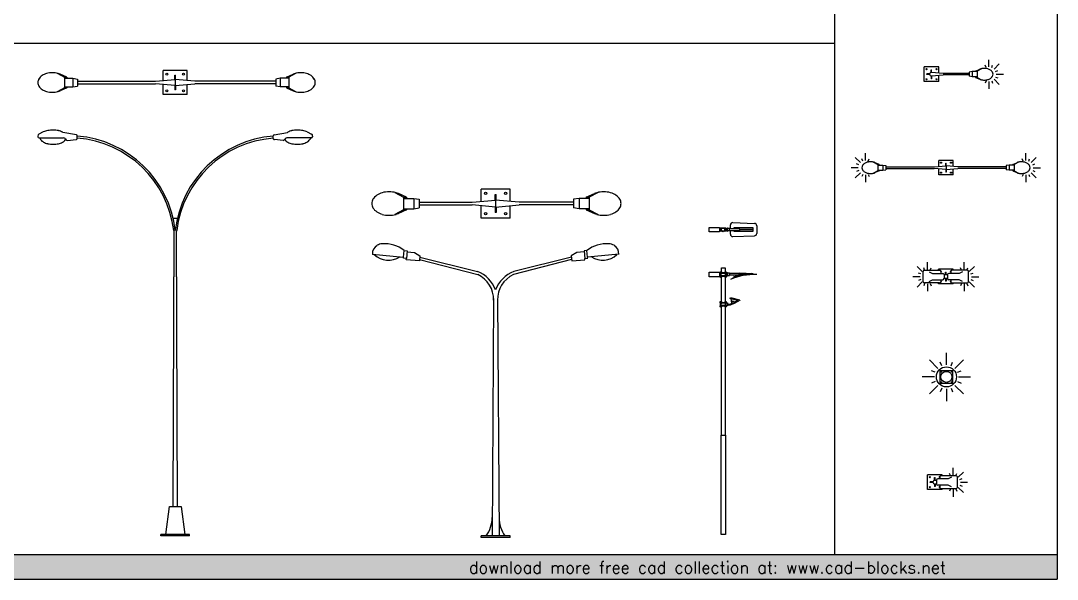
# Model space of a CAD drawing. Header units: millimetres. Extents: x 130 to 42773, y 1462 to 34516.
# Drawn here: x 16971 to 42773, y 1462 to 15358 of the extents above; entities that cross this region are included whole.
import ezdxf

# ---------------------------------------------------------------- set-up
doc = ezdxf.new("R2010")
doc.units = ezdxf.units.MM
doc.layers.add('www.cad-blocks.net', color=7, linetype='Continuous')
doc.styles.get("Standard").update_dxf_attribs({"font": 'arial.ttf'})

# ---------------------------------------------------------------- blocks, each defined once
blk = doc.blocks.new('A$C18224580')
at = {"linetype": 'ByBlock'}
for p, q in [((477, 7152), (660, 7055)), ((720, 7055), (552, 7128)), ((2870, 7222), (2269, 7222)), ((2269, 6968), (2269, 7222)), ((2559, 6994), (2559, 7107)), ((2559, 7107), (2579, 7107)), ((2579, 6994), (2579, 7107)), ((2870, 6968), (2870, 7222)), ((4451, 7055), (4619, 7128)), ((4694, 7152), (4511, 7055)), ((660, 7055), (720, 7055)), ((660, 7055), (660, 6788)), ((660, 7028), (870, 7028)), ((720, 7055), (720, 7028)), ((870, 7028), (985, 7009)), ((870, 7028), (870, 6815)), ((985, 7009), (985, 6835)), ((985, 6952), (2081, 6952)), ((985, 6892), (2081, 6892)), ((2081, 6952), (2569, 6994)), ((2569, 6849), (2081, 6892)), ((2569, 6994), (2569, 6849)), ((3058, 6952), (2569, 6994)), ((2569, 6849), (3058, 6892)), ((4186, 6952), (3058, 6952)), ((4186, 6892), (3058, 6892)), ((4301, 7028), (4186, 7009)), ((4186, 7009), (4186, 6835)), ((4511, 7028), (4301, 7028)), ((4301, 7028), (4301, 6815)), ((4451, 7055), (4451, 7028)), ((4511, 7055), (4451, 7055)), ((4511, 7055), (4511, 6788)), ((660, 6788), (477, 6691)), ((720, 6788), (552, 6715)), ((660, 6815), (870, 6815)), ((660, 6788), (720, 6788)), ((720, 6815), (720, 6788)), ((870, 6815), (985, 6835)), ((2269, 6621), (2269, 6875)), ((2559, 6849), (2559, 6737)), ((2579, 6737), (2559, 6737)), ((2579, 6849), (2579, 6737)), ((2870, 6621), (2870, 6875)), ((4301, 6815), (4186, 6835)), ((4511, 6815), (4301, 6815)), ((4451, 6815), (4451, 6788)), ((4511, 6788), (4451, 6788)), ((4451, 6788), (4619, 6715)), ((4511, 6788), (4694, 6691)), ((2870, 6621), (2269, 6621)), ((15, 5869), (661, 5808)), ((661, 5808), (674, 5947)), ((674, 5947), (734, 5941)), ((734, 5941), (720, 5784)), ((733, 5923), (884, 5904)), ((884, 5904), (999, 5837)), ((999, 5837), (989, 5731)), ((996, 5808), (2193, 5512)), ((4142, 5808), (2946, 5512)), ((4254, 5904), (4140, 5837)), ((4140, 5837), (4150, 5731)), ((4406, 5923), (4254, 5904)), ((4464, 5947), (4404, 5941)), ((4404, 5941), (4419, 5784)), ((4477, 5808), (4464, 5947)), ((5123, 5869), (4477, 5808)), ((660, 5790), (661, 5804)), ((720, 5784), (660, 5790)), ((717, 5757), (719, 5780)), ((989, 5731), (717, 5757)), ((992, 5763), (2200, 5447)), ((4147, 5763), (2939, 5447)), ((4150, 5731), (4422, 5757)), ((4419, 5784), (4479, 5790)), ((4422, 5757), (4420, 5780)), ((4479, 5790), (4478, 5804)), ((2528, 4954), (2497, 31)), ((2611, 4954), (2642, 31)), ((2870, 31), (2269, 31)), ((2269, 0), (2269, 31)), ((2870, 0), (2269, 0)), ((2870, 0), (2870, 31))]:
    blk.add_line(p, q, dxfattribs=at)
for centre in [(2361, 7130), (2777, 7130), (2361, 6714), (2777, 6714)]:
    blk.add_circle(centre, 23.9, dxfattribs=at)
for centre, radius, start, end in [((320, 6776), 384, 105.6417, 124.0568), ((360, 6634), 531, 90, 105.6417), ((360, 6634), 531, 74.3583, 90), ((400, 6776), 384, 66.6202, 74.3583), ((4771, 6776), 384, 105.6417, 113.3798), ((4811, 6634), 531, 90, 105.6417), ((4811, 6634), 531, 74.3583, 90), ((4851, 6776), 384, 55.9432, 74.3583), ((168, 6922), 168, 148.5007, 180), ((168, 6922), 168, 180, 211.4993), ((260, 6865), 276, 124.0568, 148.5007), ((4911, 6865), 276, 31.4993, 55.9432), ((5003, 6922), 168, 0, 31.4993), ((5003, 6922), 168, 328.5007, 0), ((260, 6978), 276, 211.4993, 235.9432), ((320, 7068), 384, 235.9432, 254.3583), ((360, 7209), 531, 254.3583, 270), ((360, 7209), 531, 270, 285.6417), ((400, 7068), 384, 285.6417, 293.3798), ((4771, 7068), 384, 246.6202, 254.3583), ((4811, 7209), 531, 254.3583, 270), ((4811, 7209), 531, 270, 285.6417), ((4851, 7068), 384, 285.6417, 304.0568), ((4911, 6978), 276, 304.0568, 328.5007), ((206, 5888), 191, 119.3349, 185.9465), ((238, 5832), 256, 94.5172, 119.3349), ((269, 5440), 649, 51.3054, 94.5172), ((4870, 5440), 649, 85.4828, 128.6946), ((4901, 5832), 256, 60.6651, 85.4828), ((4933, 5888), 191, 354.0535, 60.6651), ((349, 6174), 428, 226.1657, 303.1628), ((4790, 6174), 428, 236.8372, 313.8343), ((1954, 4900), 657, 20.6833, 68.7201), ((1963, 4934), 565, 358.3891, 65.2778), ((3184, 4900), 657, 111.2799, 159.3167), ((3175, 4934), 565, 114.7222, 181.6109), ((1841, 415), 658, 324.2632, 359.6317), ((3298, 415), 658, 180.3683, 215.7368)]:
    blk.add_arc(centre, radius, start, end, dxfattribs=at)
blk = doc.blocks.new('A$C1E5F0E23')
for p, q in [((0.305, 6.635), (0.395, 6.635)), ((0.305, 6.53), (0.305, 6.635)), ((0.395, 6.635), (0.395, 6.531)), ((0.621, 6.415), (0.742, 6.454)), ((0.761, 6.499), (0.746, 6.489)), ((0.767, 6.471), (0.746, 6.46)), ((1.091, 6.488), (0.761, 6.499)), ((0.819, 6.475), (0.765, 6.439)), ((0.767, 6.497), (0.769, 6.471)), ((0.789, 6.473), (0.767, 6.471)), ((0.791, 6.499), (0.789, 6.473)), ((0.937, 6.473), (0.819, 6.475)), ((1.046, 6.489), (0.937, 6.473)), ((0.305, 5.792), (0.305, 6.402)), ((0.395, 6.401), (0.395, 5.793)), ((0.613, 6.417), (0.604, 6.385)), ((0.641, 6.411), (0.613, 6.417)), ((0.765, 6.439), (0.641, 6.411)), ((0.525, 5.702), (0.454, 5.705)), ((0.458, 5.733), (0.514, 5.728)), ((0.514, 5.728), (0.542, 5.733)), ((0.523, 5.871), (0.528, 5.892)), ((0.741, 5.814), (0.523, 5.871)), ((0.616, 5.744), (0.525, 5.702)), ((0.528, 5.892), (0.753, 5.834)), ((0.537, 5.869), (0.553, 5.756)), ((0.579, 5.783), (0.542, 5.864)), ((0.542, 5.733), (0.549, 5.758)), ((0.549, 5.758), (0.616, 5.744)), ((0.553, 5.756), (0.618, 5.744)), ((0.576, 5.793), (0.581, 5.823)), ((0.63, 5.776), (0.579, 5.783)), ((0.609, 5.779), (0.614, 5.814)), ((0.618, 5.744), (0.736, 5.816)), ((0.722, 5.818), (0.63, 5.776)), ((0.762, 5.834), (0.75, 5.814)), ((0.305, 2.467), (0.305, 5.664)), ((0.395, 5.662), (0.395, 2.467)), ((0.295, 0), (0.295, 2.467)), ((0.295, 2.467), (0.405, 2.467)), ((0.405, 2.467), (0.405, 0)), ((0.405, 0), (0.295, 0))]:
    blk.add_line(p, q)
for points in [[(0, 6.522), (0.257, 6.522), (0.257, 6.411), (0, 6.411)], [(0.279, 6.491), (0.256, 6.491), (0.256, 6.446), (0.279, 6.446)], [(0.439, 6.491), (0.417, 6.491), (0.417, 6.446), (0.439, 6.446)], [(0.454, 6.506), (0.436, 6.506), (0.436, 6.43), (0.454, 6.43)], [(0.509, 6.497), (0.449, 6.497), (0.449, 6.443), (0.509, 6.443)], [(0.748, 6.489), (0.505, 6.489), (0.505, 6.456), (0.748, 6.456)], [(0.417, 5.763), (0.456, 5.763), (0.456, 5.691), (0.417, 5.691)]]:
    blk.add_lwpolyline(points, close=True)
for points in [[(0.28, 6.429), (0.28, 6.503)], [(0.295, 6.448), (0.295, 6.484)], [(0.309, 6.513), (0.391, 6.513)], [(0.318, 6.497), (0.381, 6.497)], [(0.401, 6.501), (0.401, 6.501)], [(0.401, 6.485), (0.401, 6.448)], [(0.417, 6.501), (0.417, 6.431)], [(0.391, 6.421), (0.308, 6.421)], [(0.383, 6.436), (0.317, 6.436)], [(0.401, 6.432), (0.401, 6.431)], [(0.28, 5.691), (0.28, 5.764)], [(0.295, 5.709), (0.295, 5.746)], [(0.391, 5.682), (0.308, 5.682)], [(0.309, 5.774), (0.391, 5.774)], [(0.383, 5.698), (0.317, 5.698)], [(0.318, 5.759), (0.381, 5.759)], [(0.401, 5.762), (0.401, 5.762)], [(0.401, 5.746), (0.401, 5.709)], [(0.401, 5.693), (0.401, 5.693)], [(0.417, 5.762), (0.417, 5.693)]]:
    blk.add_lwpolyline(points)
for centre, radius in [((0.291, 6.518), 0.0187), ((0.291, 6.518), 0.00991), ((0.408, 6.518), 0.0187), ((0.408, 6.518), 0.00991), ((0.291, 6.414), 0.0187), ((0.291, 6.414), 0.00991), ((0.408, 6.414), 0.0187), ((0.408, 6.414), 0.00991), ((0.291, 5.779), 0.0187), ((0.291, 5.676), 0.0187), ((0.291, 5.779), 0.00991), ((0.291, 5.676), 0.00991), ((0.408, 5.779), 0.0187), ((0.408, 5.676), 0.0187), ((0.408, 5.779), 0.00991), ((0.408, 5.676), 0.00991)]:
    blk.add_circle(centre, radius)
for centre, radius, start, end in [((0.291, 6.518), 0.034, 277.1692, 322.9471), ((0.408, 6.518), 0.034, 217.0529, 257.8991), ((1.048, 5.359), 1.114, 82.9687, 117.7306), ((1.142, 4.867), 1.599, 88.4851, 112.5304), ((0.291, 6.414), 0.034, 40.2442, 82.8308), ((0.408, 6.414), 0.034, 102.1009, 139.7558), ((0.291, 5.779), 0.034, 277.1692, 322.9471), ((0.291, 5.676), 0.034, 40.2442, 82.8308), ((0.408, 5.779), 0.034, 217.0529, 257.8991), ((0.408, 5.676), 0.034, 102.1009, 139.7558)]:
    blk.add_arc(centre, radius, start, end)
blk = doc.blocks.new('A$C3EFC13DD')
for p, q in [((0.529, 0.193), (0.529, 0.29)), ((0.589, 0.35), (1.126, 0.329)), ((1.184, 0.269), (1.184, 0.081)), ((0.313, 0.208), (0.257, 0.208)), ((0.313, 0.138), (0.257, 0.138)), ((0.417, 0.208), (0.382, 0.208)), ((0.417, 0.138), (0.382, 0.138)), ((0.529, 0.06), (0.529, 0.157)), ((0.592, 0), (1.126, 0.021)), ((0.761, 0.184), (1.081, 0.184)), ((0.761, 0.167), (0.761, 0.184)), ((1.081, 0.167), (0.761, 0.167))]:
    blk.add_line(p, q)
for points in [[(0, 0.231), (0.257, 0.231), (0.257, 0.12), (0, 0.12)], [(0.439, 0.198), (0.417, 0.198), (0.417, 0.153), (0.439, 0.153)], [(0.454, 0.213), (0.436, 0.213), (0.436, 0.137), (0.454, 0.137)], [(0.509, 0.204), (0.449, 0.204), (0.449, 0.15), (0.509, 0.15)], [(0.761, 0.193), (0.499, 0.193), (0.499, 0.157), (0.761, 0.157)]]:
    blk.add_lwpolyline(points, close=True)
for points in [[(0.417, 0.208), (0.417, 0.138)], [(0.622, 0.193), (0.622, 0.224), (1.091, 0.224), (1.091, 0.126), (0.622, 0.126), (0.622, 0.157)]]:
    blk.add_lwpolyline(points)
for radius in [0.0491, 0.0399]:
    blk.add_circle((0.347, 0.173), radius)
for centre, radius, start, end in [((0.589, 0.29), 0.06, 90, 180), ((1.124, 0.269), 0.06, 0, 87.7422), ((0.589, 0.06), 0.06, 180, 272.2578), ((1.074, 0.175), 0.011, 307.8058, 52.1942), ((1.124, 0.081), 0.06, 272.2578, 0)]:
    blk.add_arc(centre, radius, start, end)
blk = doc.blocks.new('A$C1F4A5B79')
at = {"xscale": 1000, "yscale": 1000, "zscale": 1000}
for name, p in [('A$C3EFC13DD', (0, 7409)), ('A$C1E5F0E23', (0, 0))]:
    blk.add_blockref(name, p, dxfattribs=at)
blk = doc.blocks.new('A$C706C4C56')
at = {"linetype": 'ByBlock'}
for p, q in [((361, 540), (0, 540)), ((0, 180), (0, 540)), ((361, 388), (361, 540)), ((0, 341), (0, 360)), ((69, 354), (69, 366)), ((137, 366), (69, 366)), ((137, 354), (69, 354)), ((174, 404), (174, 471)), ((174, 471), (186, 471)), ((174, 316), (174, 249)), ((473, 378), (180, 404)), ((180, 316), (473, 342)), ((186, 404), (186, 471)), ((186, 316), (186, 249)), ((361, 180), (361, 332)), ((1123, 378), (473, 378)), ((1123, 342), (473, 342)), ((1191, 424), (1123, 412)), ((1123, 412), (1123, 308)), ((1191, 296), (1123, 308)), ((1317, 424), (1191, 424)), ((1191, 424), (1191, 296)), ((1317, 296), (1191, 296)), ((1281, 440), (1382, 484)), ((1281, 440), (1281, 424)), ((1317, 440), (1281, 440)), ((1281, 296), (1281, 280)), ((1317, 280), (1281, 280)), ((1281, 280), (1382, 236)), ((1427, 498), (1317, 440)), ((1317, 440), (1317, 280)), ((1317, 280), (1427, 222)), ((361, 180), (0, 180)), ((186, 249), (174, 249))]:
    blk.add_line(p, q, dxfattribs=at)
for p, q in [((1544, 526), (1521, 582)), ((1613, 540), (1613, 720)), ((1682, 526), (1704, 582)), ((1740, 487), (1867, 615)), ((1779, 429), (1834, 452)), ((1779, 291), (1834, 268)), ((1793, 360), (1973, 360)), ((1544, 194), (1521, 138)), ((1613, 180), (1613, 0)), ((1682, 194), (1704, 138)), ((1740, 233), (1867, 105))]:
    blk.add_line(p, q)
for centre in [(56, 485), (305, 485), (56, 235), (305, 235)]:
    blk.add_circle(centre, 14.3, dxfattribs=at)
for centre, radius, start, end in [((180, 360), 43.7, 90, 270), ((180, 360), 43.7, 79.9784, 90), ((180, 360), 43.7, 270, 280.0216), ((1474, 272), 230, 105.6417, 113.3798), ((1497, 188), 318, 90, 105.6417), ((1497, 188), 318, 74.3583, 90), ((1521, 272), 230, 55.9432, 74.3583), ((1557, 326), 166, 31.4993, 55.9432), ((1557, 394), 166, 304.0568, 328.5007), ((1613, 360), 101, 0, 31.4993), ((1613, 360), 101, 328.5007, 0), ((1474, 448), 230, 246.6202, 254.3583), ((1497, 532), 318, 254.3583, 270), ((1497, 532), 318, 270, 285.6417), ((1521, 448), 230, 285.6417, 304.0568)]:
    blk.add_arc(centre, radius, start, end, dxfattribs=at)
blk = doc.blocks.new('A$C057315D5')
for p, q in [((233, 487), (105, 615)), ((291, 526), (268, 582)), ((360, 540), (360, 720)), ((429, 526), (452, 582)), ((4284, 526), (4261, 582)), ((4353, 540), (4353, 720)), ((4422, 526), (4445, 582)), ((4481, 487), (4608, 615)), ((180, 360), (0, 360)), ((194, 429), (138, 452)), ((194, 291), (138, 268)), ((4520, 429), (4575, 452)), ((4520, 291), (4575, 268)), ((4533, 360), (4713, 360)), ((233, 233), (105, 105)), ((291, 194), (268, 138)), ((360, 180), (360, 0)), ((429, 194), (452, 138)), ((4284, 194), (4261, 138)), ((4353, 180), (4353, 0)), ((4422, 194), (4445, 138)), ((4481, 233), (4608, 105))]:
    blk.add_line(p, q)
at = {"linetype": 'ByBlock'}
for p, q in [((2543, 540), (2182, 540)), ((2182, 388), (2182, 540)), ((2543, 388), (2543, 540)), ((558, 498), (667, 440)), ((667, 280), (558, 222)), ((703, 440), (603, 484)), ((703, 280), (603, 236)), ((667, 440), (667, 280)), ((667, 440), (703, 440)), ((667, 424), (793, 424)), ((667, 296), (793, 296)), ((667, 280), (703, 280)), ((703, 440), (703, 424)), ((703, 296), (703, 280)), ((793, 424), (793, 296)), ((793, 424), (862, 412)), ((793, 296), (862, 308)), ((862, 412), (862, 308)), ((862, 378), (2070, 378)), ((862, 342), (2070, 342)), ((2070, 378), (2363, 404)), ((2363, 316), (2070, 342)), ((2182, 180), (2182, 332)), ((2357, 471), (2369, 471)), ((2357, 404), (2357, 471)), ((2357, 316), (2357, 249)), ((2656, 378), (2363, 404)), ((2363, 404), (2363, 316)), ((2363, 316), (2656, 342)), ((2369, 404), (2369, 471)), ((2369, 316), (2369, 249)), ((2543, 180), (2543, 332)), ((3863, 378), (2656, 378)), ((3863, 342), (2656, 342)), ((3932, 424), (3863, 412)), ((3863, 412), (3863, 308)), ((3932, 296), (3863, 308)), ((4058, 424), (3932, 424)), ((3932, 424), (3932, 296)), ((4058, 296), (3932, 296)), ((4022, 440), (4123, 484)), ((4058, 440), (4022, 440)), ((4022, 440), (4022, 424)), ((4022, 296), (4022, 280)), ((4022, 280), (4123, 236)), ((4058, 280), (4022, 280)), ((4168, 498), (4058, 440)), ((4058, 440), (4058, 280)), ((4058, 280), (4168, 222)), ((2543, 180), (2182, 180)), ((2369, 249), (2357, 249))]:
    blk.add_line(p, q, dxfattribs=at)
for centre in [(2238, 485), (2487, 485), (2238, 235), (2487, 235)]:
    blk.add_circle(centre, 14.3, dxfattribs=at)
for centre, radius, start, end in [((372, 360), 101, 148.5007, 180), ((372, 360), 101, 180, 211.4993), ((427, 326), 166, 124.0568, 148.5007), ((427, 394), 166, 211.4993, 235.9432), ((464, 272), 230, 105.6417, 124.0568), ((487, 188), 318, 90, 105.6417), ((487, 188), 318, 74.3583, 90), ((511, 272), 230, 66.6202, 74.3583), ((4214, 272), 230, 105.6417, 113.3798), ((4238, 188), 318, 90, 105.6417), ((4238, 188), 318, 74.3583, 90), ((4262, 272), 230, 55.9432, 74.3583), ((4298, 326), 166, 31.4993, 55.9432), ((4298, 394), 166, 304.0568, 328.5007), ((4353, 360), 101, 0, 31.4993), ((4353, 360), 101, 328.5007, 0), ((464, 448), 230, 235.9432, 254.3583), ((487, 532), 318, 254.3583, 270), ((487, 532), 318, 270, 285.6417), ((511, 448), 230, 285.6417, 293.3798), ((4214, 448), 230, 246.6202, 254.3583), ((4238, 532), 318, 254.3583, 270), ((4238, 532), 318, 270, 285.6417), ((4262, 448), 230, 285.6417, 304.0568)]:
    blk.add_arc(centre, radius, start, end, dxfattribs=at)
blk = doc.blocks.new('A$C06CE5703')
for p, q in [((600, 900), (600, 1200)), ((388, 812), (176, 1024)), ((485, 877), (447, 970)), ((715, 877), (753, 970)), ((812, 812), (1024, 1024)), ((300, 600), (0, 600)), ((323, 715), (230, 753)), ((877, 715), (970, 753)), ((900, 600), (1200, 600)), ((388, 388), (176, 176)), ((323, 485), (230, 447)), ((485, 323), (447, 230)), ((600, 300), (600, 0)), ((715, 323), (753, 230)), ((812, 388), (1024, 176)), ((877, 485), (970, 447))]:
    blk.add_line(p, q)
at = {"linetype": 'ByBlock'}
for p, q in [((440, 760), (440, 440)), ((440, 760), (760, 760)), ((760, 440), (760, 760)), ((440, 440), (760, 440))]:
    blk.add_line(p, q, dxfattribs=at)
blk.add_circle((600, 600), 250)
for centre, radius in [((467, 733), 11.8), ((600, 600), 138), ((733, 733), 11.8), ((467, 467), 11.8), ((733, 467), 11.8)]:
    blk.add_circle(centre, radius, dxfattribs=at)
blk = doc.blocks.new('A$C59F3576E')
at = {"linetype": 'ByBlock'}
for p, q in [((361, 545), (0, 545)), ((0, 184), (0, 545)), ((712, 525), (336, 525)), ((361, 525), (361, 545)), ((0, 346), (0, 365)), ((137, 371), (69, 371)), ((69, 359), (69, 371)), ((137, 359), (69, 359)), ((174, 476), (186, 476)), ((174, 408), (174, 476)), ((174, 321), (174, 254)), ((180, 410), (225, 410)), ((180, 319), (225, 319)), ((186, 408), (186, 476)), ((186, 321), (186, 254)), ((225, 413), (225, 316)), ((511, 443), (256, 443)), ((511, 286), (256, 286)), ((306, 494), (306, 443)), ((306, 286), (306, 235)), ((598, 484), (511, 443)), ((598, 245), (511, 286)), ((742, 235), (742, 494)), ((361, 184), (0, 184)), ((186, 254), (174, 254)), ((336, 205), (712, 205)), ((361, 184), (361, 205))]:
    blk.add_line(p, q, dxfattribs=at)
for p, q in [((570, 526), (547, 582)), ((638, 540), (638, 720)), ((707, 526), (730, 582)), ((766, 487), (893, 615)), ((805, 429), (860, 452)), ((805, 291), (860, 268)), ((818, 360), (998, 360)), ((570, 194), (547, 138)), ((638, 180), (638, 0)), ((707, 194), (730, 138)), ((766, 233), (893, 105))]:
    blk.add_line(p, q)
for centre in [(56, 489), (56, 240)]:
    blk.add_circle(centre, 14.3, dxfattribs=at)
for centre, radius, start, end in [((336, 494), 30.1, 90, 180), ((712, 494), 30.1, 0, 90), ((180, 365), 45.1, 90, 270), ((256, 413), 30.1, 90, 180), ((256, 316), 30.1, 180, 270), ((305, 489), 14.3, 81.9984, 272.2874), ((305, 240), 14.3, 87.7126, 278.0016), ((336, 235), 30.1, 180, 270), ((712, 235), 30.1, 270, 0)]:
    blk.add_arc(centre, radius, start, end, dxfattribs=at)
blk = doc.blocks.new('A$C3CD52928')
for p, q in [((233, 487), (105, 615)), ((291, 526), (268, 582)), ((360, 540), (360, 720)), ((429, 526), (452, 582)), ((1207, 526), (1184, 582)), ((1276, 540), (1276, 720)), ((1345, 526), (1368, 582)), ((1403, 487), (1531, 615)), ((180, 360), (0, 360)), ((194, 429), (138, 452)), ((194, 291), (138, 268)), ((1442, 429), (1498, 452)), ((1442, 291), (1498, 268)), ((1456, 360), (1636, 360)), ((233, 233), (105, 105)), ((291, 194), (268, 138)), ((360, 180), (360, 0)), ((429, 194), (452, 138)), ((1207, 194), (1184, 138)), ((1276, 180), (1276, 0)), ((1345, 194), (1368, 138)), ((1403, 233), (1531, 105))]:
    blk.add_line(p, q)
at = {"linetype": 'ByBlock'}
for p, q in [((287, 525), (663, 525)), ((998, 545), (638, 545)), ((638, 525), (638, 545)), ((1349, 525), (973, 525)), ((998, 525), (998, 545)), ((257, 235), (257, 494)), ((400, 484), (487, 443)), ((400, 245), (487, 286)), ((487, 443), (743, 443)), ((487, 286), (743, 286)), ((693, 494), (693, 443)), ((693, 286), (693, 235)), ((773, 413), (773, 316)), ((863, 410), (773, 410)), ((863, 319), (773, 319)), ((812, 476), (824, 476)), ((812, 408), (812, 476)), ((812, 321), (812, 254)), ((824, 408), (824, 476)), ((824, 321), (824, 254)), ((863, 413), (863, 316)), ((1149, 443), (893, 443)), ((1149, 286), (893, 286)), ((943, 494), (943, 443)), ((943, 286), (943, 235)), ((1236, 484), (1149, 443)), ((1236, 245), (1149, 286)), ((1380, 235), (1380, 494)), ((663, 205), (287, 205)), ((638, 184), (638, 205)), ((998, 184), (638, 184)), ((824, 254), (812, 254)), ((973, 205), (1349, 205)), ((998, 184), (998, 205))]:
    blk.add_line(p, q, dxfattribs=at)
for centre, radius, start, end in [((287, 494), 30.1, 90, 180), ((663, 494), 30.1, 0, 90), ((973, 494), 30.1, 90, 180), ((1349, 494), 30.1, 0, 90), ((693, 489), 14.3, 267.7126, 98.0016), ((743, 413), 30.1, 0, 90), ((743, 316), 30.1, 270, 0), ((893, 413), 30.1, 90, 180), ((893, 316), 30.1, 180, 270), ((943, 489), 14.3, 81.9984, 272.2874), ((287, 235), 30.1, 180, 270), ((663, 235), 30.1, 270, 0), ((693, 240), 14.3, 261.9984, 92.2874), ((943, 240), 14.3, 87.7126, 278.0016), ((973, 235), 30.1, 180, 270), ((1349, 235), 30.1, 270, 0)]:
    blk.add_arc(centre, radius, start, end, dxfattribs=at)
blk = doc.blocks.new('streetlight013')
for p, q in [((-16089, 9571), (-16089, 9553)), ((-15956, 9674), (-16063, 9615)), ((-15130, 9602), (-15466, 9662)), ((-15107, 9511), (-15107, 9572)), ((-10231, 9511), (-10231, 9572)), ((-10209, 9602), (-9873, 9662)), ((-9382, 9674), (-9275, 9615)), ((-9249, 9571), (-9249, 9553)), ((-16059, 9523), (-15448, 9523)), ((-15409, 9505), (-15390, 9482)), ((-15352, 9463), (-15138, 9481)), ((-9986, 9463), (-10201, 9481)), ((-9929, 9505), (-9948, 9482)), ((-9279, 9523), (-9891, 9523)), ((-12616, 7522), (-12722, 7522)), ((-12704, 7219), (-12727, 353)), ((-12704, 7201), (-12727, 353)), ((-12704, 7219), (-12704, 7201)), ((-12635, 7220), (-12635, 7203)), ((-12612, 353), (-12635, 7220)), ((-12612, 353), (-12635, 7203)), ((-12905, -347), (-12815, 353)), ((-12815, 353), (-12669, 353)), ((-12669, 353), (-12524, 353)), ((-12524, 353), (-12433, -347))]:
    blk.add_line(p, q)
at = {"linetype": 'ByBlock'}
for p, q in [((-12314, -347), (-13025, -347)), ((-13025, -378), (-13025, -347)), ((-12314, -378), (-13025, -378)), ((-12314, -378), (-12314, -347))]:
    blk.add_line(p, q, dxfattribs=at)
for centre, radius, start, end in [((-16039, 9571), 50, 118.7947, 180), ((-16059, 9553), 30, 180, 270), ((-15205, 7128), 2654, 103.9124, 106.437), ((-15710, 9091), 628, 89.8448, 102.2182), ((-15710, 9091), 628, 77.4714, 89.8448), ((-15661, 9314), 399, 61.938, 77.4714), ((-15586, 9454), 240, 59.9579, 61.938), ((-15137, 9572), 30, 360, 75.5245), ((-15315, 6912), 2664, 6.5993, 85.5224), ((-10023, 6912), 2664, 94.4776, 173.4007), ((-10201, 9572), 30, 104.4755, 180), ((-9752, 9454), 240, 118.062, 120.0421), ((-9678, 9314), 399, 102.5286, 118.062), ((-9628, 9091), 628, 90.1552, 102.5286), ((-9628, 9091), 628, 77.7818, 90.1552), ((-10133, 7128), 2654, 73.563, 76.0876), ((-9279, 9553), 30, 270, 0), ((-9299, 9571), 50, 0, 61.2053), ((-15944, 9542), 98.3, 191.4605, 217.8734), ((-15832, 9630), 240, 217.8734, 241.938), ((-15758, 9770), 399, 241.938, 257.4714), ((-15708, 9993), 628, 257.4714, 269.8448), ((-15708, 9993), 628, 269.8448, 282.2182), ((-15660, 9769), 399, 282.2182, 297.7516), ((-15586, 9629), 240, 297.7516, 321.8163), ((-15448, 9473), 50, 39.4912, 90), ((-15474, 9541), 98.3, 321.8163, 325.4608), ((-15351, 9513), 50, 219.4912, 268.9591), ((-15137, 9511), 30, 268.9591, 0), ((-15314, 6895), 2630, 7.0767, 85.4854), ((-10026, 6896), 2628, 94.4769, 172.9062), ((-10201, 9511), 30, 180, 271.0409), ((-9987, 9513), 50, 271.0409, 320.5088), ((-9864, 9541), 98.3, 214.5392, 218.1837), ((-9753, 9629), 240, 218.1837, 242.2484), ((-9891, 9473), 50, 90, 140.5088), ((-9679, 9769), 399, 242.2484, 257.7818), ((-9630, 9993), 628, 257.7818, 270.1552), ((-9630, 9993), 628, 270.1552, 282.5286), ((-9581, 9770), 399, 282.5286, 298.062), ((-9506, 9630), 240, 298.062, 322.1266), ((-9394, 9542), 98.3, 322.1266, 348.5395)]:
    blk.add_arc(centre, radius, start, end)
blk = doc.blocks.new('streetlight014')
at = {"linetype": 'ByBlock'}
for p, q in [((-12369, 10648), (-12970, 10648)), ((-12970, 10394), (-12970, 10648)), ((-12369, 10394), (-12369, 10648)), ((-15612, 10578), (-15429, 10482)), ((-15369, 10482), (-15537, 10554)), ((-15429, 10482), (-15429, 10214)), ((-15429, 10482), (-15369, 10482)), ((-15429, 10454), (-15219, 10454)), ((-15369, 10482), (-15369, 10454)), ((-15219, 10454), (-15219, 10241)), ((-15219, 10454), (-15105, 10435)), ((-15105, 10435), (-15105, 10261)), ((-15105, 10378), (-13158, 10378)), ((-13158, 10378), (-12669, 10421)), ((-12679, 10533), (-12659, 10533)), ((-12679, 10421), (-12679, 10533)), ((-12181, 10378), (-12669, 10421)), ((-12669, 10421), (-12669, 10275)), ((-12659, 10421), (-12659, 10533)), ((-10168, 10378), (-12181, 10378)), ((-10054, 10454), (-10168, 10435)), ((-10168, 10435), (-10168, 10261)), ((-10054, 10454), (-10054, 10241)), ((-9844, 10454), (-10054, 10454)), ((-9904, 10482), (-9736, 10554)), ((-9844, 10482), (-9904, 10482)), ((-9904, 10482), (-9904, 10454)), ((-9661, 10578), (-9844, 10482)), ((-9844, 10482), (-9844, 10214)), ((-15429, 10214), (-15612, 10117)), ((-15369, 10214), (-15537, 10141)), ((-15429, 10241), (-15219, 10241)), ((-15429, 10214), (-15369, 10214)), ((-15369, 10241), (-15369, 10214)), ((-15219, 10241), (-15105, 10261)), ((-15105, 10318), (-13158, 10318)), ((-12669, 10275), (-13158, 10318)), ((-12970, 10047), (-12970, 10301)), ((-12679, 10275), (-12679, 10163)), ((-12659, 10163), (-12679, 10163)), ((-12669, 10275), (-12181, 10318)), ((-12659, 10275), (-12659, 10163)), ((-12369, 10047), (-12369, 10301)), ((-10168, 10318), (-12181, 10318)), ((-10054, 10241), (-10168, 10261)), ((-9844, 10241), (-10054, 10241)), ((-9904, 10241), (-9904, 10214)), ((-9904, 10214), (-9736, 10141)), ((-9844, 10214), (-9904, 10214)), ((-9844, 10214), (-9661, 10117)), ((-12369, 10047), (-12970, 10047))]:
    blk.add_line(p, q, dxfattribs=at)
for centre in [(-12877, 10556), (-12461, 10556), (-12877, 10140), (-12461, 10140)]:
    blk.add_circle(centre, 23.9, dxfattribs=at)
for centre, radius, start, end in [((-15729, 10060), 531, 90, 105.6417), ((-15729, 10060), 531, 74.3583, 90), ((-9544, 10060), 531, 90, 105.6417), ((-9544, 10060), 531, 74.3583, 90), ((-15922, 10348), 168, 148.5007, 180), ((-15922, 10348), 168, 180, 211.4993), ((-15829, 10291), 276, 124.0568, 148.5007), ((-15769, 10202), 384, 105.6417, 124.0568), ((-15690, 10202), 384, 66.6202, 74.3583), ((-9583, 10202), 384, 105.6417, 113.3798), ((-9504, 10202), 384, 55.9432, 74.3583), ((-9444, 10291), 276, 31.4993, 55.9432), ((-9352, 10348), 168, 0, 31.4993), ((-9352, 10348), 168, 328.5007, 0), ((-15829, 10404), 276, 211.4993, 235.9432), ((-15769, 10494), 384, 235.9432, 254.3583), ((-15729, 10635), 531, 254.3583, 270), ((-15729, 10635), 531, 270, 285.6417), ((-15690, 10494), 384, 285.6417, 293.3798), ((-9583, 10494), 384, 246.6202, 254.3583), ((-9544, 10635), 531, 254.3583, 270), ((-9544, 10635), 531, 270, 285.6417), ((-9504, 10494), 384, 285.6417, 304.0568), ((-9444, 10404), 276, 304.0568, 328.5007)]:
    blk.add_arc(centre, radius, start, end, dxfattribs=at)
blk = doc.blocks.new('format')
at = {"layer": 'www.cad-blocks.net', "true_color": 0x546d8e}
h = blk.add_hatch(color=155, dxfattribs=at)
h.set_gradient(color1=(68, 68, 68), color2=(84, 109, 142), tint=1)
h.paths.add_polyline_path([(3710, 2082), (3710, 1462), (42773, 1462), (42773, 2082)])
at = {"layer": 'www.cad-blocks.net', "color": 155, "true_color": 0x546d8e}
for p, q in [((42773, 34516), (42773, 1462)), ((37238, 2082), (37238, 33510)), ((3710, 14796), (37238, 14796)), ((3710, 2082), (42773, 2082)), ((3710, 1462), (42773, 1462))]:
    blk.add_line(p, q, dxfattribs=at)
at = {"layer": 'www.cad-blocks.net', "insert": (28126, 1903), "char_height": 294.84, "attachment_point": 1}
blk.add_mtext_dynamic_manual_height_columns('{\\Fsimplex|c0;\\C255;\\c16777215;download more free cad collection at: www.cad-blocks.net}', width=45138.16, gutter_width=12.5, heights=[0], dxfattribs=at)

msp = doc.modelspace()

# ---------------------------------------------------------------- block references
for name, p in [('A$C706C4C56', (39460, 13667)), ('streetlight014', (33487, 3473)), ('streetlight013', (33487, 2919)), ('A$C057315D5', (37641, 11342)), ('A$C1F4A5B79', (34108, 2577)), ('A$C3CD52928', (39181, 8628)), ('A$C06CE5703', (39414, 5897)), ('A$C59F3576E', (39544, 3514))]:
    msp.add_blockref(name, p)
at = {"xscale": 1.2, "yscale": 1.2, "zscale": 1.2}
msp.add_blockref('A$C18224580', (25709, 2504), dxfattribs=at)
at = {"layer": 'www.cad-blocks.net'}
msp.add_blockref('format', (0, 0), dxfattribs=at)

doc.saveas('drawing.dxf')
